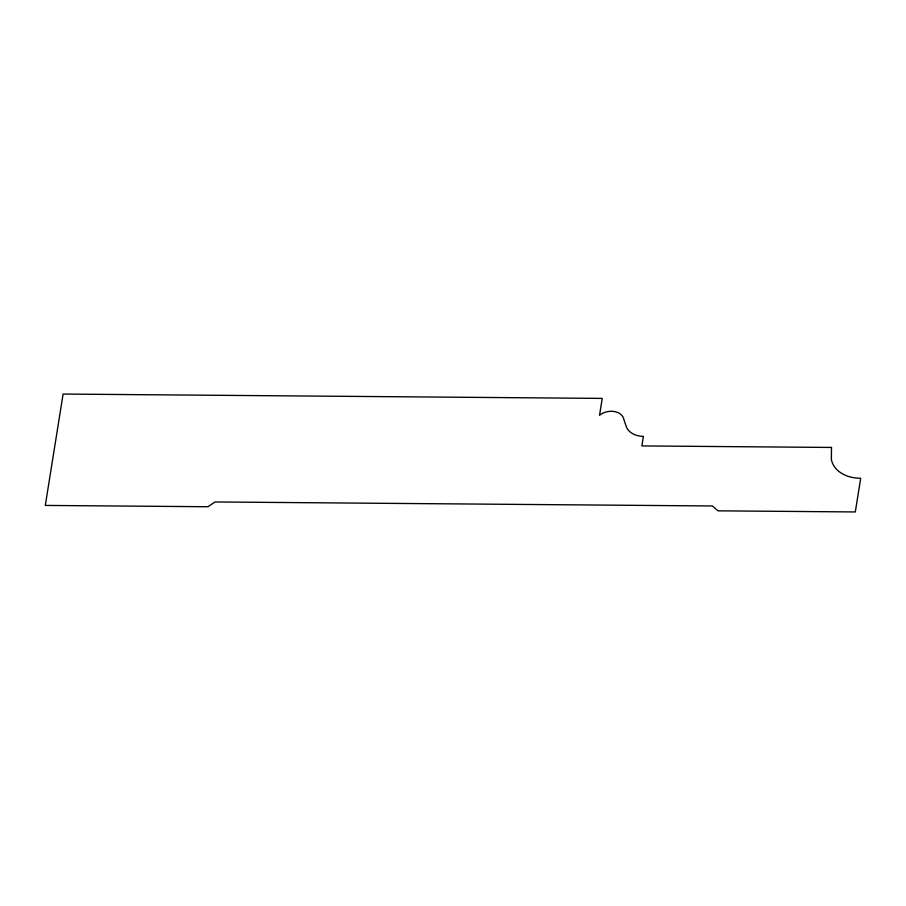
<?xml version="1.0" encoding="UTF-8"?>
<svg xmlns="http://www.w3.org/2000/svg" width="906" height="906" viewBox="0 0 906 906"><rect width="100%" height="100%" fill="white"/><g stroke="black" fill="none" stroke-linecap="round" stroke-linejoin="round"><path stroke-width="1.36" d="M831.504 447.451L831.368 459.467A33.42 24.564 -10.3 0 0 860.7 478.255L855.309 511.947L718.016 510.837L712.41 505.967L215.084 501.958L207.938 506.737L45.3 505.423L63.114 394.053L602.23 398.402L599.534 415.288A14.485 10.646 -10.3 0 1 614.54 411.562A14.485 10.646 -10.3 0 1 623.974 419.84L626.703 427.7A20.872 15.345 -10.3 0 0 643.396 436.409L641.867 445.922L831.504 447.451"/></g></svg>
